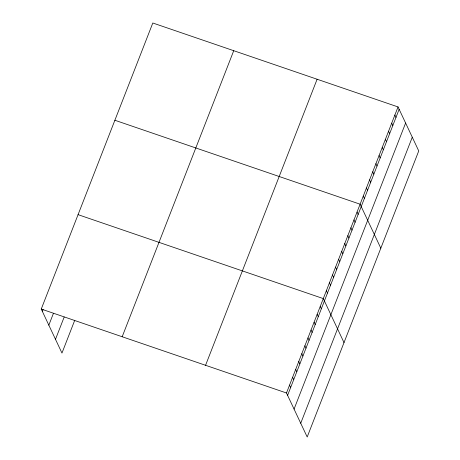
<?xml version="1.0" encoding="UTF-8"?>
<svg xmlns="http://www.w3.org/2000/svg" width="460" height="460" viewBox="0 0 460 460"><rect width="100%" height="100%" fill="white"/><g stroke="black" fill="none" stroke-linecap="round" stroke-linejoin="round"><path stroke-width="0.69" d="M41.256 309.051L152.806 23L398.038 106.938L418.744 150.949L307.194 437L286.488 392.989L41.256 309.051L61.962 353.061L74.744 320.281M42.36 311.409L43.131 309.442M48.829 325.151L53.429 313.352M55.493 339.313L64.187 317.026M122.182 336.754L233.732 50.698M205.562 365.292L317.112 79.241M286.488 392.989L398.038 106.938M287.598 395.347L399.148 109.296M294.066 409.095L405.616 123.038M300.731 423.252L412.281 137.201M114.879 120.255L360.111 204.2L380.817 248.204M78.068 214.653L323.299 298.597L344.005 342.602M394.875 115.046L395.985 117.398M391.719 123.148L392.823 125.505M388.556 131.255L389.666 133.607M385.394 139.357L386.503 141.714M382.237 147.464L383.341 149.822M379.074 155.572L380.184 157.924M375.912 163.674L377.022 166.031M372.755 171.781L373.859 174.133M369.593 179.883L370.702 182.24M366.43 187.99L367.54 190.342M363.273 196.092L364.377 198.45M357.041 212.066L358.15 214.417M353.976 219.932L355.085 222.283M350.905 227.798L352.015 230.149M347.841 235.664L348.95 238.021M344.77 243.53L345.88 245.887M341.705 251.396L342.815 253.753M338.635 259.262L339.744 261.619M335.57 267.128L336.68 269.485M332.499 274.994L333.609 277.351M329.435 282.86L330.544 285.217M326.364 290.726L327.474 293.083M320.229 306.464L321.339 308.815M317.164 314.329L318.274 316.681M314.094 322.195L315.203 324.547M311.029 330.061L312.139 332.413M307.959 337.928L309.068 340.279M304.894 345.793L306.003 348.151M301.823 353.659L302.933 356.017M298.759 361.525L299.868 363.883M295.688 369.391L296.798 371.749M292.623 377.257L293.733 379.615M289.553 385.123L290.662 387.481"/></g></svg>
